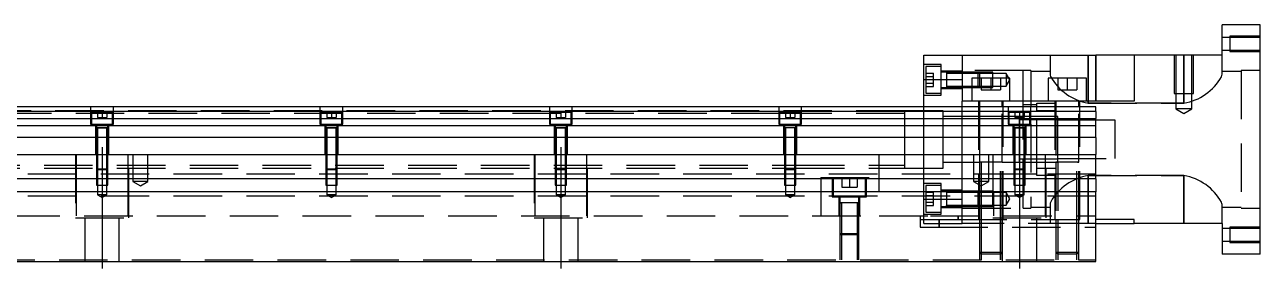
# Model space of a CAD drawing. Extents: x -14 to 1011, y -280 to 102.
# Drawn here: x 479.7 to 803, y -239 to -175 of the extents above; entities that cross this region are included whole.
import ezdxf

# ---------------------------------------------------------------- set-up
doc = ezdxf.new("R2010")
doc.units = 0
doc.linetypes.add('CENTER', pattern=[50.8, 31.75, -6.35, 6.35, -6.35])
doc.linetypes.add('DASHED', pattern=[19.05, 12.7, -6.35])
doc.layers.get('0').update_dxf_attribs({"linetype": 'CONTINUOUS'})
doc.layers.add('CENTER', color=1, linetype='CENTER')

msp = doc.modelspace()

# ---------------------------------------------------------------- linework, layer by layer
at = {"color": 7, "linetype": 'CONTINUOUS'}
for p, q in [((793, -182.99), (793, -174.99)), ((803, -174.99), (793, -174.99)), ((803, -234.99), (803, -174.99)), ((715, -182.99), (725, -182.99)), ((715, -189.337524), (715, -182.99)), ((725, -182.99), (725, -194.99)), ((725, -182.99), (760, -182.99)), ((760, -194.99), (760, -182.99)), ((770, -182.99), (760, -182.99)), ((770, -182.99), (770, -194.99)), ((793, -182.99), (770, -182.99)), ((720.9, -187.433646), (720.9, -188.01866)), ((715, -196.49), (715, -189.337524)), ((715, -189.337524), (725, -189.337524)), ((720.9, -188.01866), (720.9, -189.293604)), ((720.9, -189.293604), (720.9, -189.573698)), ((720.9, -189.573698), (720.9, -190.848714)), ((737.5, -188.99), (727.5, -188.99)), ((727.5, -188.99), (727.5, -194.99)), ((737.5, -194.99), (737.5, -188.99)), ((757.5, -188.99), (747.5, -188.99)), ((747.5, -188.99), (747.5, -194.99)), ((757.5, -194.99), (757.5, -188.99)), ((720.9, -190.848714), (720.9, -191.433656)), ((760, -196.49), (448.5, -196.49)), ((725, -196.49), (725, -194.99)), ((770, -194.99), (725, -194.99)), ((760, -197.742272), (760, -196.49)), ((760, -197.742272), (448.5, -197.742272)), ((448.5, -199.51668), (760, -199.51668)), ((740, -204.99), (740, -198.989994)), ((760, -197.742272), (760, -199.51668)), ((760, -201.413076), (760, -199.51668)), ((760, -201.413076), (448.5, -201.413076)), ((501.500006, -201.99), (498.499994, -201.99)), ((499.998804, -201.99), (498.499994, -201.99)), ((501.500006, -201.99), (499.998804, -201.99)), ((561.500006, -201.99), (558.499994, -201.99)), ((559.998804, -201.99), (558.499994, -201.99)), ((561.500006, -201.99), (559.998804, -201.99)), ((621.500006, -201.99), (618.499994, -201.99)), ((619.998804, -201.99), (618.499994, -201.99)), ((621.500006, -201.99), (619.998804, -201.99)), ((679.998804, -201.99), (678.499994, -201.99)), ((681.500006, -201.99), (679.998804, -201.99)), ((760, -204.467372), (760, -201.413076)), ((760, -204.467372), (448.5, -204.467372)), ((760, -204.467372), (760, -208.99)), ((0, -208.99), (760, -208.99)), ((760, -215.29), (760, -208.99)), ((755.500006, -210.99), (749.499994, -210.99)), ((760, -215.29), (0, -215.29)), ((760, -215.29), (760, -218.69)), ((760, -218.69), (0, -218.69)), ((720.9, -218.546344), (720.9, -218.69)), ((720.9, -218.69), (720.9, -219.13136)), ((729.5, -218.89635), (725, -218.89635)), ((760, -236.99), (760, -218.69)), ((698.000006, -221.59), (692.999994, -221.59)), ((720.9, -220.406302), (720.9, -220.686396)), ((720.9, -221.961412), (720.9, -222.546354)), ((770, -225.99), (760, -225.99)), ((770, -226.99), (770, -225.99)), ((760, -226.99), (770, -226.99)), ((793, -226.99), (770, -226.99)), ((793, -226.99), (793, -234.99)), ((803, -234.99), (793, -234.99)), ((0, -236.99), (760, -236.99))]:
    msp.add_line(p, q, dxfattribs=at)
at = {"color": 3, "linetype": 'DASHED'}
for p, q in [((795, -178.34), (793, -178.34)), ((795, -177.990006), (795, -181.989994)), ((803, -177.990006), (795, -177.990006)), ((803, -178.34), (795, -178.34)), ((748, -182.99), (748, -187.958778)), ((758, -195.499874), (758, -182.99)), ((758, -182.99), (758, -194.99)), ((760, -182.99), (760, -194.99)), ((780.500006, -182.99), (780.500006, -192.99)), ((780.9, -182.99), (780.9, -192.99)), ((783, -182.99), (783, -195.499874)), ((783, -195.499874), (783, -182.99)), ((785.1, -192.99), (785.1, -182.99)), ((785.499994, -192.99), (785.499994, -182.99)), ((793, -181.64), (795, -181.64)), ((793, -187.958778), (793, -182.99)), ((795, -181.64), (803, -181.64)), ((795, -181.989994), (803, -181.989994)), ((719.5, -185.43365), (715, -185.43365)), ((715.5, -185.93365), (715.5, -189.43365)), ((719.5, -185.93365), (715.5, -185.93365)), ((719.5, -193.43365), (719.5, -185.43365)), ((725, -187.18365), (719.5, -187.18365)), ((720.9, -187.43365), (719.5, -187.43365)), ((720.9, -187.43365), (720.895, -187.43365)), ((720.9, -187.43365), (720.9, -187.650318)), ((720.905, -187.43365), (720.9, -187.43365)), ((725, -187.43365), (720.9, -187.43365)), ((741, -186.99), (725, -186.99)), ((729.15, -187.43365), (725, -187.43365)), ((729.15, -187.433654), (725, -187.433656)), ((729.15, -188.99), (729.15, -187.43365)), ((729.5, -187.78365), (729.15, -187.43365)), ((733, -187.433656), (729.15, -187.433654)), ((733, -188.99), (733, -187.433656)), ((741, -194.99), (741, -186.99)), ((743, -186.99), (741, -186.99)), ((743, -186.99), (743, -196.49)), ((748, -187.24), (743, -187.24)), ((798, -187.24), (793, -187.24)), ((798, -186.99), (798, -222.99)), ((803, -186.99), (798, -186.99)), ((715.5, -187.7016), (717.5, -187.7016)), ((715.5, -188.567626), (717.5, -188.567626)), ((715.5, -189.43365), (715.5, -192.93365)), ((715.5, -190.299676), (717.5, -190.299676)), ((717.5, -188.567626), (717.5, -187.7016)), ((717.5, -190.299676), (717.5, -188.567626)), ((717.5, -191.165702), (717.5, -190.299676)), ((720.9, -187.650318), (720.9, -188.018664)), ((725, -187.78365), (720.9, -187.78365)), ((720.9, -188.018664), (720.9, -189.43365)), ((720.9, -189.43365), (720.9, -190.84871)), ((729.5, -187.78365), (725, -187.78365)), ((729.15, -189.43365), (729.15, -188.99)), ((729.15, -191.43365), (729.15, -189.43365)), ((729.5, -187.78365), (729.5, -188.99)), ((733, -187.78365), (729.5, -187.78365)), ((729.5, -188.99), (729.5, -189.43365)), ((729.5, -189.43365), (729.5, -191.08365)), ((730, -188.99), (730, -191.99)), ((732.5, -188.99), (732.5, -191.99)), ((736.5, -187.78365), (733, -187.78365)), ((733, -191.433646), (733, -188.99)), ((735, -188.99), (735, -191.99)), ((736.5, -187.78365), (736.5, -191.08365)), ((737.452628, -189.43365), (736.5, -187.78365)), ((736.5, -191.08365), (737.452628, -189.43365)), ((748, -187.958778), (748.034792, -188.2257)), ((748.034792, -188.2257), (748.13642, -188.531226)), ((750, -188.99), (750, -191.99)), ((752.5, -188.99), (752.5, -191.99)), ((755, -188.99), (755, -191.99)), ((792.823178, -188.624328), (792.954746, -188.26671)), ((792.954746, -188.26671), (793, -187.958778)), ((715, -193.43365), (719.5, -193.43365)), ((715.5, -191.165702), (717.5, -191.165702)), ((715.5, -192.93365), (719.5, -192.93365)), ((719.5, -191.43365), (720.9, -191.43365)), ((719.5, -191.68365), (725, -191.68365)), ((720.895, -191.43365), (720.9, -191.43365)), ((720.9, -190.84871), (720.9, -191.216942)), ((720.9, -191.08365), (725, -191.08365)), ((720.9, -191.216942), (720.9, -191.43365)), ((720.9, -191.43365), (720.905, -191.43365)), ((720.9, -191.43365), (725, -191.43365)), ((725, -191.08365), (727.5, -191.08365)), ((725, -191.433646), (727.5, -191.433646)), ((725, -191.43365), (727.5, -191.43365)), ((727.5, -191.08365), (729.5, -191.08365)), ((727.5, -191.433646), (729.15, -191.433648)), ((727.5, -191.43365), (729.15, -191.43365)), ((729.15, -191.43365), (729.5, -191.08365)), ((729.15, -191.433648), (733, -191.433646)), ((729.5, -191.08365), (733, -191.08365)), ((730, -191.99), (732.5, -191.99)), ((732.5, -191.99), (735, -191.99)), ((733, -191.08365), (736.5, -191.08365)), ((750, -191.99), (752.5, -191.99)), ((752.5, -191.99), (755, -191.99)), ((780.500006, -192.99), (785.499994, -192.99)), ((780.9, -192.99), (780.9, -196.99)), ((785.1, -196.99), (785.1, -192.99)), ((497, -196.49), (497, -200.99)), ((503, -200.99), (503, -196.49)), ((557, -196.49), (557, -200.99)), ((563, -200.99), (563, -196.49)), ((617, -196.49), (617, -200.99)), ((623, -200.99), (623, -196.49)), ((677, -196.49), (677, -200.99)), ((683, -200.99), (683, -196.49)), ((715, -208.99), (715, -196.49)), ((725, -208.99), (725, -196.49)), ((729.25, -194.99), (729.25, -225.99)), ((729.5, -194.99), (729.5, -196.49)), ((729.5, -196.49), (729.5, -208.99)), ((735.5, -196.49), (735.5, -194.99)), ((735.5, -210.995), (735.5, -196.49)), ((735.75, -225.99), (735.75, -194.99)), ((737, -196.49), (737, -200.99)), ((741, -196.49), (741, -194.99)), ((744.5, -195.99), (741, -195.99)), ((741, -197.99), (741, -196.49)), ((743, -200.99), (743, -196.49)), ((744.5, -195.49), (749.5, -195.49)), ((744.5, -196.49), (744.5, -195.49)), ((744.5, -197.49), (744.5, -196.49)), ((749.25, -194.99), (749.25, -225.99)), ((749.5, -194.99), (749.5, -196.49)), ((749.5, -196.49), (749.5, -210.995)), ((755.5, -196.49), (755.5, -194.99)), ((755.5, -210.995), (755.5, -196.49)), ((755.75, -225.99), (755.75, -194.99)), ((758, -194.99), (758, -195.499874)), ((758, -195.499874), (783, -195.499874)), ((783, -195.499874), (758, -195.499874)), ((785.1, -196.99), (780.9, -196.99)), ((780.9, -196.99), (783, -198.202436)), ((783, -198.202436), (785.1, -196.99)), ((710, -197.49), (448.5, -197.49)), ((677.25, -198.24), (448.5, -198.24)), ((502.75, -197.99), (497.25, -197.99)), ((497.25, -197.99), (497.25, -200.99)), ((498.75, -197.99), (498.75, -199.29)), ((498.75, -199.29), (500, -199.29)), ((500, -197.99), (500, -199.29)), ((500, -199.29), (501.25, -199.29)), ((501.25, -197.99), (501.25, -199.29)), ((502.75, -200.99), (502.75, -197.99)), ((562.75, -197.99), (557.25, -197.99)), ((557.25, -197.99), (557.25, -200.99)), ((558.75, -197.99), (558.75, -199.29)), ((558.75, -199.29), (560, -199.29)), ((560, -197.99), (560, -199.29)), ((560, -199.29), (561.25, -199.29)), ((561.25, -197.99), (561.25, -199.29)), ((562.75, -200.99), (562.75, -197.99)), ((622.75, -197.99), (617.25, -197.99)), ((617.25, -197.99), (617.25, -200.99)), ((618.75, -197.99), (618.75, -199.29)), ((618.75, -199.29), (620, -199.29)), ((620, -197.99), (620, -199.29)), ((620, -199.29), (621.25, -199.29)), ((621.25, -197.99), (621.25, -199.29)), ((622.75, -200.99), (622.75, -197.99)), ((682.75, -197.99), (677.25, -197.99)), ((677.25, -197.99), (677.25, -200.99)), ((682.75, -198.24), (677.25, -198.24)), ((678.75, -197.99), (678.75, -199.29)), ((678.75, -199.29), (680, -199.29)), ((680, -197.99), (680, -199.29)), ((680, -199.29), (681.25, -199.29)), ((681.25, -197.99), (681.25, -199.29)), ((682.75, -200.99), (682.75, -197.99)), ((710, -198.24), (682.75, -198.24)), ((710, -197.49), (709.995, -197.49)), ((710, -204.789932), (710, -197.489994)), ((710, -197.490668), (710, -197.49)), ((715, -197.49), (710, -197.49)), ((710.005, -197.49), (710, -197.49)), ((710, -198.038872), (710, -197.490668)), ((710, -204.78995), (710, -198.038872)), ((720, -197.49), (715, -197.49)), ((720, -204.99), (720, -197.49)), ((725, -198.99), (720, -198.99)), ((729.5, -198.99), (725, -198.99)), ((735.5, -198.99), (729.5, -198.99)), ((737.25, -198.99), (735.5, -198.99)), ((742.75, -197.99), (737.25, -197.99)), ((737.25, -197.99), (737.25, -200.99)), ((740.005, -198.99), (737.25, -198.99)), ((738.75, -197.99), (738.75, -199.29)), ((738.75, -199.29), (740, -199.29)), ((741, -198.99), (739.995, -198.99)), ((740, -197.99), (740, -199.29)), ((740, -210.990006), (740, -198.989994)), ((740, -198.99), (740, -204.789946)), ((740, -199.664966), (740, -198.99)), ((740, -199.29), (741.25, -199.29)), ((740, -199.865), (740, -210.115)), ((741, -199.865), (740, -199.865)), ((741, -204.99), (741, -197.99)), ((742.75, -198.99), (741, -198.99)), ((742.75, -199.865), (741, -199.865)), ((741.25, -197.99), (741.25, -199.29)), ((742.75, -200.99), (742.75, -197.99)), ((744.5, -198.99), (742.75, -198.99)), ((744.5, -199.865), (742.75, -199.865)), ((749.5, -197.49), (744.5, -197.49)), ((744.5, -212.49), (744.5, -197.49)), ((749.5, -198.99), (744.5, -198.99)), ((749.5, -199.865), (744.5, -199.865)), ((750, -198.99), (749.5, -198.99)), ((750, -199.865), (749.5, -199.865)), ((750, -204.99), (750, -198.99)), ((755.5, -199.99), (750, -199.99)), ((760, -199.99), (755.5, -199.99)), ((765, -199.99), (760, -199.99)), ((765, -204.99), (765, -199.99)), ((497, -200.99), (503, -200.99)), ((498.25, -200.99), (498.25, -208.99)), ((501.500006, -201.99), (498.499994, -201.99)), ((498.5, -200.99), (498.5, -201.99)), ((498.5, -201.985), (498.5, -201.99)), ((498.5, -201.99), (498.62467, -201.99)), ((498.624678, -201.99), (498.5, -201.99)), ((498.5, -201.99), (498.5, -201.995)), ((498.5, -201.99), (498.5, -208.99)), ((498.62467, -201.99), (501.375392, -201.99)), ((499.998804, -201.99), (498.624678, -201.99)), ((498.75, -201.99), (498.75, -208.99)), ((501.37533, -201.99), (499.998804, -201.99)), ((501.25, -208.99), (501.25, -201.99)), ((501.5, -201.99), (501.37533, -201.99)), ((501.375392, -201.99), (501.5, -201.99)), ((501.5, -201.99), (501.5, -200.99)), ((501.5, -201.99), (501.5, -201.985)), ((501.5, -201.995), (501.5, -201.99)), ((501.5, -208.99), (501.5, -201.99)), ((501.75, -208.99), (501.75, -200.99)), ((557, -200.99), (563, -200.99)), ((558.25, -200.99), (558.25, -208.99)), ((561.500006, -201.99), (558.499994, -201.99)), ((558.5, -200.99), (558.5, -201.99)), ((558.5, -201.985), (558.5, -201.99)), ((558.5, -201.99), (558.62467, -201.99)), ((558.624678, -201.99), (558.5, -201.99)), ((558.5, -201.99), (558.5, -201.995)), ((558.5, -201.99), (558.5, -208.99)), ((558.62467, -201.99), (561.375392, -201.99)), ((559.998804, -201.99), (558.624678, -201.99)), ((558.75, -201.99), (558.75, -208.99)), ((561.37533, -201.99), (559.998804, -201.99)), ((561.25, -208.99), (561.25, -201.99)), ((561.5, -201.99), (561.37533, -201.99)), ((561.375392, -201.99), (561.5, -201.99)), ((561.5, -201.99), (561.5, -200.99)), ((561.5, -201.99), (561.5, -201.985)), ((561.5, -201.995), (561.5, -201.99)), ((561.5, -208.99), (561.5, -201.99)), ((561.75, -208.99), (561.75, -200.99)), ((617, -200.99), (623, -200.99)), ((618.25, -200.99), (618.25, -208.99)), ((621.500006, -201.99), (618.499994, -201.99)), ((618.5, -200.99), (618.5, -201.99)), ((618.5, -201.985), (618.5, -201.99)), ((618.5, -201.99), (618.62467, -201.99)), ((618.624678, -201.99), (618.5, -201.99)), ((618.5, -201.99), (618.5, -201.995)), ((618.5, -201.99), (618.5, -208.99)), ((618.62467, -201.99), (621.375392, -201.99)), ((619.998804, -201.99), (618.624678, -201.99)), ((618.75, -201.99), (618.75, -208.99)), ((621.37533, -201.99), (619.998804, -201.99)), ((621.25, -208.99), (621.25, -201.99)), ((621.5, -201.99), (621.37533, -201.99)), ((621.375392, -201.99), (621.5, -201.99)), ((621.5, -201.99), (621.5, -200.99)), ((621.5, -201.99), (621.5, -201.985)), ((621.5, -201.995), (621.5, -201.99)), ((621.5, -208.99), (621.5, -201.99)), ((621.75, -208.99), (621.75, -200.99)), ((677, -200.99), (683, -200.99)), ((678.25, -200.99), (678.25, -208.99)), ((681.500006, -201.99), (678.499994, -201.99)), ((678.5, -200.99), (678.5, -201.99)), ((678.5, -201.985), (678.5, -201.99)), ((678.624678, -201.99), (678.5, -201.99)), ((678.5, -201.99), (678.5, -208.99)), ((678.5, -201.99), (678.5, -201.995)), ((679.998804, -201.99), (678.624678, -201.99)), ((678.75, -201.99), (678.75, -208.99)), ((681.37533, -201.99), (679.998804, -201.99)), ((681.25, -208.99), (681.25, -201.99)), ((681.5, -201.99), (681.37533, -201.99)), ((681.5, -201.99), (681.5, -200.99)), ((681.5, -201.99), (681.5, -201.985)), ((681.5, -208.99), (681.5, -201.99)), ((681.5, -201.995), (681.5, -201.99)), ((681.75, -208.99), (681.75, -200.99)), ((737, -200.99), (743, -200.99)), ((738.25, -200.99), (738.25, -208.99)), ((741.500006, -201.99), (738.499994, -201.99)), ((739.998804, -201.99), (738.499994, -201.99)), ((738.5, -200.99), (738.5, -201.99)), ((738.5, -201.985), (738.5, -201.99)), ((738.5, -201.99), (738.62467, -201.99)), ((738.624678, -201.99), (738.5, -201.99)), ((738.5, -201.99), (738.5, -201.995)), ((738.5, -201.99), (738.5, -208.99)), ((738.62467, -201.99), (741.375392, -201.99)), ((739.998804, -201.99), (738.624678, -201.99)), ((738.75, -201.99), (738.75, -208.99)), ((741.500006, -201.99), (739.998804, -201.99)), ((741.37533, -201.99), (739.998804, -201.99)), ((741.25, -208.99), (741.25, -201.99)), ((741.5, -201.99), (741.37533, -201.99)), ((741.375392, -201.99), (741.5, -201.99)), ((741.5, -201.99), (741.5, -200.99)), ((741.5, -201.99), (741.5, -201.985)), ((741.5, -201.995), (741.5, -201.99)), ((741.5, -208.99), (741.5, -201.99)), ((741.75, -208.99), (741.75, -200.99)), ((743, -200.99), (743, -222.99)), ((710, -208.99), (710, -204.789932)), ((710, -205.190038), (710, -204.78995)), ((710, -208.99023), (710, -205.190038)), ((720, -208.99), (720, -204.99)), ((740, -204.789946), (740, -210.99)), ((741, -222.99), (741, -204.99)), ((750, -210.99), (750, -204.99)), ((765, -209.99), (765, -204.99)), ((493, -208.99), (493, -225.49)), ((493.291796, -215.29), (493.291796, -208.99)), ((498.5, -208.99), (498.5, -212.74)), ((498.500006, -208.99), (498.500002, -212.74)), ((498.75, -208.99), (498.75, -212.99)), ((501.25, -212.99), (501.25, -208.99)), ((501.499998, -212.74), (501.499994, -208.99)), ((501.5, -212.74), (501.5, -208.99)), ((506.708204, -208.99), (506.708204, -215.29)), ((507, -225.49), (507, -208.99)), ((508, -208.99), (508, -215.99)), ((512, -215.99), (512, -208.99)), ((558.5, -208.99), (558.5, -212.74)), ((558.500006, -208.99), (558.500002, -212.74)), ((558.75, -208.99), (558.75, -212.99)), ((561.25, -212.99), (561.25, -208.99)), ((561.499998, -212.74), (561.499994, -208.99)), ((561.5, -212.74), (561.5, -208.99)), ((613, -208.99), (613, -225.49)), ((613.291796, -215.29), (613.291796, -208.99)), ((618.5, -208.99), (618.5, -212.74)), ((618.500006, -208.99), (618.500002, -212.74)), ((618.75, -208.99), (618.75, -212.99)), ((621.25, -212.99), (621.25, -208.99)), ((621.499998, -212.74), (621.499994, -208.99)), ((621.5, -212.74), (621.5, -208.99)), ((626.708204, -208.99), (626.708204, -215.29)), ((627, -225.49), (627, -208.99)), ((678.5, -208.99), (678.5, -212.74)), ((678.500006, -208.99), (678.500006, -212.740006)), ((678.75, -208.99), (678.75, -212.99)), ((681.25, -212.99), (681.25, -208.99)), ((681.499994, -212.740006), (681.499994, -208.99)), ((681.5, -212.74), (681.5, -208.99)), ((703.291796, -215.29), (703.291796, -208.99)), ((710, -212.490006), (710, -208.99)), ((710, -211.941128), (710, -208.99023)), ((715, -215.29), (715, -208.99)), ((720, -212.49), (720, -208.99)), ((725, -215.29), (725, -208.99)), ((728, -208.99), (728, -215.99)), ((729.5, -208.99), (729.5, -210.99)), ((732, -215.99), (732, -208.99)), ((733, -208.99), (733, -225.49)), ((738.5, -208.99), (738.5, -212.74)), ((738.500006, -208.99), (738.500006, -212.740006)), ((738.75, -208.99), (738.75, -212.99)), ((741.25, -212.99), (741.25, -208.99)), ((741.499994, -212.740006), (741.499994, -208.99)), ((741.5, -212.74), (741.5, -208.99)), ((746.708204, -208.99), (746.708204, -215.29)), ((747, -225.49), (747, -208.99)), ((750, -209.99), (765, -209.99)), ((446.708204, -211.74), (678.5, -211.74)), ((446.708204, -212.49), (678.5, -212.49)), ((498.5, -212.74), (501.5, -212.74)), ((498.5, -212.74), (498.75, -212.99)), ((498.500002, -212.74), (498.500006, -215.29)), ((501.25, -212.99), (498.75, -212.99)), ((498.75, -212.99), (498.75, -216.99)), ((501.25, -212.99), (501.5, -212.74)), ((501.25, -216.99), (501.25, -212.99)), ((501.499994, -215.29), (501.499998, -212.74)), ((558.5, -212.74), (561.5, -212.74)), ((558.5, -212.74), (558.75, -212.99)), ((558.500002, -212.74), (558.500006, -215.29)), ((561.25, -212.99), (558.75, -212.99)), ((558.75, -212.99), (558.75, -216.99)), ((561.25, -212.99), (561.5, -212.74)), ((561.25, -216.99), (561.25, -212.99)), ((561.499994, -215.29), (561.499998, -212.74)), ((618.5, -212.74), (621.5, -212.74)), ((618.5, -212.74), (618.75, -212.99)), ((618.500002, -212.74), (618.500006, -215.29)), ((621.25, -212.99), (618.75, -212.99)), ((618.75, -212.99), (618.75, -216.99)), ((621.25, -212.99), (621.5, -212.74)), ((621.25, -216.99), (621.25, -212.99)), ((621.499994, -215.29), (621.499998, -212.74)), ((678.5, -211.74), (678.75, -211.74)), ((678.5, -212.49), (678.75, -212.49)), ((678.5, -212.74), (681.5, -212.74)), ((678.5, -212.74), (678.75, -212.99)), ((678.500006, -212.740006), (678.500006, -215.29)), ((678.75, -211.74), (681.25, -211.74)), ((678.75, -212.49), (681.25, -212.49)), ((681.25, -212.99), (678.75, -212.99)), ((678.75, -212.99), (678.75, -216.99)), ((681.25, -211.74), (681.5, -211.74)), ((681.25, -212.49), (681.5, -212.49)), ((681.25, -212.99), (681.5, -212.74)), ((681.25, -216.99), (681.25, -212.99)), ((681.499994, -215.29), (681.499994, -212.740006)), ((681.5, -211.74), (703.291796, -211.74)), ((681.5, -212.49), (703.291796, -212.49)), ((703.291796, -211.74), (710, -211.74)), ((703.291796, -212.49), (710, -212.49)), ((709.995, -212.49), (710, -212.49)), ((710, -212.49), (710, -211.941128)), ((710, -212.49), (715, -212.49)), ((710, -212.49), (710.005, -212.49)), ((715, -212.49), (716.708204, -212.49)), ((716.708204, -212.49), (720, -212.49)), ((720, -210.99), (725, -210.99)), ((725, -210.99), (729.39999, -210.99)), ((729.39999, -210.99), (729.5, -210.99)), ((735.500006, -210.99), (729.499994, -210.99)), ((729.5, -210.985), (729.5, -210.99)), ((729.849602, -210.99), (729.5, -210.99)), ((729.5, -210.99), (729.5, -210.995)), ((729.5, -210.99), (729.5, -215.29)), ((735.15035, -210.99), (729.849602, -210.99)), ((730, -210.99), (730, -215.29)), ((735, -225.99), (735, -210.99)), ((735.5, -210.99), (735.15035, -210.99)), ((735.5, -225.99), (735.5, -210.985)), ((735.500006, -210.99), (735.60001, -210.99)), ((735.60001, -210.99), (740.005, -210.99)), ((738.5, -212.74), (741.5, -212.74)), ((738.5, -212.74), (738.75, -212.99)), ((738.500006, -212.740006), (738.500006, -215.29)), ((741.25, -212.99), (738.75, -212.99)), ((738.75, -212.99), (738.75, -216.99)), ((739.995, -210.99), (749.39999, -210.99)), ((740, -210.990006), (740, -210.115)), ((740, -210.115), (750, -210.115)), ((740.005, -210.99), (749.5, -210.99)), ((741.25, -212.99), (741.5, -212.74)), ((741.25, -216.99), (741.25, -212.99)), ((741.499994, -215.29), (741.499994, -212.740006)), ((744.5, -212.49), (749.5, -212.49)), ((744.5, -214.49), (744.5, -212.49)), ((749.39999, -210.99), (749.5, -210.99)), ((749.5, -210.985), (749.5, -225.99)), ((749.5, -210.99), (749.84965, -210.99)), ((749.849602, -210.99), (749.5, -210.99)), ((755.15035, -210.99), (749.849602, -210.99)), ((750, -210.99), (750, -225.99)), ((755, -225.99), (755, -210.99)), ((755.150204, -210.99), (755.5, -210.99)), ((755.5, -210.99), (755.15035, -210.99)), ((755.5, -225.99), (755.5, -210.985)), ((760, -214.14), (0, -214.14)), ((493.291796, -218.69), (493.291796, -215.29)), ((498.500006, -215.29), (498.500006, -216.99)), ((501.499994, -216.99), (501.499994, -215.29)), ((506.708204, -215.29), (506.708204, -218.69)), ((512, -215.99), (508, -215.99)), ((508, -215.99), (510, -217.1447)), ((510, -217.1447), (512, -215.99)), ((558.500006, -215.29), (558.500006, -216.99)), ((561.499994, -216.99), (561.499994, -215.29)), ((613.291796, -218.69), (613.291796, -215.29)), ((618.500006, -215.29), (618.500006, -216.99)), ((621.499994, -216.99), (621.499994, -215.29)), ((626.708204, -215.29), (626.708204, -218.69)), ((678.500006, -215.29), (678.500006, -216.99)), ((681.499994, -216.99), (681.499994, -215.29)), ((688, -214.99), (688, -215.29)), ((688, -214.99), (703, -214.99)), ((688, -215.29), (688, -218.69)), ((691, -214.99), (691, -219.99)), ((691.25, -214.99), (691.25, -215.29)), ((691.25, -215.29), (691.25, -218.69)), ((693.5, -214.99), (693.5, -217.49)), ((695.5, -214.99), (695.5, -217.49)), ((697.5, -214.99), (697.5, -217.49)), ((699.75, -215.29), (699.75, -214.99)), ((699.75, -218.69), (699.75, -215.29)), ((700, -219.99), (700, -214.99)), ((703.291796, -218.69), (703.291796, -215.29)), ((715, -218.69), (715, -215.29)), ((719.5, -216.54635), (715, -216.54635)), ((719.5, -224.54635), (719.5, -216.54635)), ((725, -218.69), (725, -215.29)), ((732, -215.99), (728, -215.99)), ((728, -215.99), (730, -217.1447)), ((729.5, -215.29), (729.5, -218.69)), ((730, -215.29), (730, -218.69)), ((730, -217.1447), (732, -215.99)), ((738.500006, -215.29), (738.500006, -216.99)), ((741, -213.99), (744.5, -213.99)), ((741.499994, -216.99), (741.499994, -215.29)), ((749.5, -214.49), (744.5, -214.49)), ((746.708204, -215.29), (746.708204, -218.69)), ((783, -214.480126), (758, -214.480126)), ((758, -214.480126), (783, -214.480126)), ((758, -226.99), (758, -214.480126)), ((758, -214.480126), (758, -225.99)), ((783, -214.480126), (783, -226.99)), ((783, -226.99), (783, -214.480126)), ((493.291796, -224.99), (493.291796, -218.69)), ((498.500006, -216.99), (501.499994, -216.99)), ((498.75, -216.99), (498.75, -219.49)), ((501.25, -219.49), (498.75, -219.49)), ((498.75, -219.49), (500, -220.211688)), ((500, -220.211688), (501.25, -219.49)), ((501.25, -219.49), (501.25, -216.99)), ((506.708204, -218.69), (506.708204, -224.99)), ((558.500006, -216.99), (561.499994, -216.99)), ((558.75, -216.99), (558.75, -219.49)), ((561.25, -219.49), (558.75, -219.49)), ((558.75, -219.49), (560, -220.211688)), ((560, -220.211688), (561.25, -219.49)), ((561.25, -219.49), (561.25, -216.99)), ((613.291796, -224.99), (613.291796, -218.69)), ((618.500006, -216.99), (621.499994, -216.99)), ((618.75, -216.99), (618.75, -219.49)), ((621.25, -219.49), (618.75, -219.49)), ((618.75, -219.49), (620, -220.211688)), ((620, -220.211688), (621.25, -219.49)), ((621.25, -219.49), (621.25, -216.99)), ((626.708204, -218.69), (626.708204, -224.99)), ((678.500006, -216.99), (681.499994, -216.99)), ((678.75, -216.99), (678.75, -219.49)), ((681.25, -219.49), (678.75, -219.49)), ((678.75, -219.49), (680, -220.211688)), ((680, -220.211688), (681.25, -219.49)), ((681.25, -219.49), (681.25, -216.99)), ((688, -218.69), (688, -224.99)), ((691.25, -218.69), (691.25, -219.99)), ((693.5, -217.49), (695.5, -217.49)), ((695.5, -217.49), (697.5, -217.49)), ((699.75, -219.99), (699.75, -218.69)), ((715, -220.642476), (715, -218.69)), ((715.5, -217.04635), (715.5, -218.69)), ((716.708204, -217.04635), (715.5, -217.04635)), ((715.5, -218.69), (715.5, -220.54635)), ((715.5, -218.814298), (717.5, -218.814298)), ((715.5, -219.680324), (717.5, -219.680324)), ((719.5, -217.04635), (716.708204, -217.04635)), ((717.5, -219.680324), (717.5, -218.814298)), ((717.5, -221.412374), (717.5, -219.680324)), ((725, -218.29635), (719.5, -218.29635)), ((720.9, -218.54635), (719.5, -218.54635)), ((720.9, -218.54635), (720.895, -218.54635)), ((720.9, -218.54635), (720.9, -218.689586)), ((725, -218.54635), (720.9, -218.54635)), ((720.905, -218.54635), (720.9, -218.54635)), ((720.9, -218.689586), (720.9, -218.763016)), ((720.9, -218.763016), (720.9, -219.131362)), ((725, -218.89635), (720.9, -218.89635)), ((720.9, -219.13136), (720.9, -220.406302)), ((720.9, -219.131362), (720.9, -220.54635)), ((729.15, -218.54635), (725, -218.54635)), ((729.15, -218.546352), (725, -218.546354)), ((725, -225.99), (725, -218.69)), ((729.5, -218.89635), (725, -218.89635)), ((729.15, -218.69), (729.15, -218.54635)), ((729.29365, -218.69), (729.15, -218.54635)), ((729.5, -218.546354), (729.15, -218.546352)), ((729.15, -220.54635), (729.15, -218.69)), ((729.5, -218.89635), (729.29365, -218.69)), ((730, -218.546354), (729.5, -218.546354)), ((729.5, -218.69), (729.5, -225.99)), ((733, -218.89635), (729.5, -218.89635)), ((733, -218.546354), (730, -218.546354)), ((730, -218.69), (730, -225.99)), ((733, -222.546344), (733, -218.546354)), ((736.5, -218.89635), (733, -218.89635)), ((733.291796, -224.99), (733.291796, -218.69)), ((736.5, -218.89635), (736.5, -222.19635)), ((737.452628, -220.54635), (736.5, -218.89635)), ((738.500006, -216.99), (741.499994, -216.99)), ((738.75, -216.99), (738.75, -219.49)), ((741.25, -219.49), (738.75, -219.49)), ((738.75, -219.49), (740, -220.211688)), ((740, -220.211688), (741.25, -219.49)), ((741.25, -219.49), (741.25, -216.99)), ((746.708204, -218.69), (746.708204, -224.99)), ((760, -219.84), (0, -219.84)), ((691, -219.99), (700, -219.99)), ((692.75, -219.99), (692.75, -224.99)), ((698.000006, -221.59), (692.999994, -221.59)), ((693, -219.99), (693, -221.595)), ((693, -221.585), (693, -224.99)), ((693, -221.59), (693.257448, -221.59)), ((693.257468, -221.59), (693, -221.59)), ((697.742552, -221.59), (693.257468, -221.59)), ((693.4, -221.59), (693.4, -224.99)), ((697.6, -224.99), (697.6, -221.59)), ((698, -221.59), (697.742552, -221.59)), ((697.742602, -221.59), (698, -221.59)), ((698, -221.595), (698, -219.99)), ((698, -224.99), (698, -221.585)), ((698.25, -224.99), (698.25, -219.99)), ((715, -226.99), (715, -220.642476)), ((715, -220.642476), (725, -220.642476)), ((715.5, -220.54635), (715.5, -224.04635)), ((715.5, -221.412374), (717.5, -221.412374)), ((715.5, -222.2784), (717.5, -222.2784)), ((717.5, -222.2784), (717.5, -221.412374)), ((719.5, -222.54635), (720.905, -222.54635)), ((719.5, -222.79635), (725, -222.79635)), ((720.895, -222.54635), (725, -222.546346)), ((720.9, -220.54635), (720.9, -221.961408)), ((720.9, -220.686396), (720.9, -221.961412)), ((720.9, -221.961408), (720.9, -222.32964)), ((720.9, -222.19635), (725, -222.19635)), ((720.9, -222.32964), (720.9, -222.54635)), ((720.9, -222.54635), (720.9, -222.329682)), ((725, -222.19635), (729.5, -222.19635)), ((725, -222.19635), (729.5, -222.19635)), ((725, -222.546344), (729.15, -222.546346)), ((725, -222.546346), (729.15, -222.54635)), ((725, -222.99), (741, -222.99)), ((725, -222.99), (741, -222.99)), ((729.15, -222.54635), (729.15, -220.54635)), ((729.15, -222.54635), (729.5, -222.19635)), ((729.15, -222.546346), (733, -222.546344)), ((729.5, -222.19635), (733, -222.19635)), ((733, -222.19635), (736.5, -222.19635)), ((736.5, -222.19635), (737.452628, -220.54635)), ((741, -222.99), (743, -222.99)), ((743, -222.74), (748, -222.74)), ((748.045254, -221.71329), (748, -222.021222)), ((748, -222.021222), (748, -226.99)), ((748.176822, -221.355672), (748.045254, -221.71329)), ((792.965208, -221.7543), (792.86358, -221.448774)), ((793, -222.021222), (792.965208, -221.7543)), ((793, -226.99), (793, -222.021222)), ((793, -222.74), (798, -222.74)), ((798, -222.99), (803, -222.99)), ((0, -224.99), (703.291796, -224.99)), ((493, -225.49), (507, -225.49)), ((495.5, -225.49), (495.5, -236.99)), ((504.5, -236.99), (504.5, -225.49)), ((613, -225.49), (627, -225.49)), ((615.5, -225.49), (615.5, -236.99)), ((624.5, -236.99), (624.5, -225.49)), ((693, -224.99), (693, -229.59)), ((693.000006, -224.99), (693.000002, -229.59)), ((693.4, -224.99), (693.4, -229.99)), ((697.6, -229.99), (697.6, -224.99)), ((697.999998, -229.59), (697.999994, -224.99)), ((698, -229.59), (698, -224.99)), ((703.291796, -224.99), (716.708204, -224.99)), ((714, -224.99), (714, -225.99)), ((714, -225.99), (724, -225.99)), ((714, -225.99), (714, -227.99)), ((715, -224.54635), (719.5, -224.54635)), ((715.5, -224.04635), (719.5, -224.04635)), ((716.708204, -224.99), (760, -224.99)), ((719, -227.99), (719, -225.99)), ((719, -225.99), (719, -227.99)), ((724, -225.99), (724, -224.99)), ((724, -224.99), (724, -225.99)), ((724, -225.99), (760, -225.99)), ((725, -226.99), (725, -225.99)), ((729.5, -225.99), (729.5, -234.49)), ((729.500006, -225.99), (729.500002, -234.49)), ((730, -225.99), (730, -234.99)), ((733, -225.49), (747, -225.49)), ((735, -234.99), (735, -225.99)), ((735.499998, -234.49), (735.499994, -225.99)), ((735.5, -225.49), (735.5, -236.99)), ((735.5, -234.49), (735.5, -225.99)), ((744.5, -236.99), (744.5, -225.49)), ((749.5, -225.99), (749.5, -234.49)), ((749.500006, -225.99), (749.500002, -234.49)), ((750, -225.99), (750, -234.99)), ((755, -234.99), (755, -225.99)), ((755.499998, -234.49), (755.499994, -225.99)), ((755.5, -234.49), (755.5, -225.99)), ((758, -225.99), (758, -226.99)), ((714, -227.99), (719, -227.99)), ((715, -226.99), (725, -226.99)), ((719, -227.99), (760, -227.99)), ((755, -226.99), (725, -226.99)), ((755.5, -226.99), (755, -226.99)), ((760, -226.99), (755.5, -226.99)), ((795, -228.34), (793, -228.34)), ((795, -227.990006), (795, -231.989994)), ((803, -227.990006), (795, -227.990006)), ((803, -228.34), (795, -228.34)), ((693, -229.59), (698, -229.59)), ((693, -229.59), (693.4, -229.99)), ((693.000002, -229.59), (693.000006, -236.49)), ((697.6, -229.99), (693.4, -229.99)), ((693.4, -229.99), (693.4, -236.49)), ((697.6, -229.99), (698, -229.59)), ((697.6, -236.49), (697.6, -229.99)), ((697.999994, -236.49), (697.999998, -229.59)), ((793, -231.64), (795, -231.64)), ((795, -231.64), (803, -231.64)), ((795, -231.989994), (803, -231.989994)), ((729.5, -234.49), (735.5, -234.49)), ((729.5, -234.49), (730, -234.99)), ((729.500002, -234.49), (729.500006, -236.49)), ((735, -234.99), (730, -234.99)), ((730, -234.99), (730, -236.49)), ((735, -234.99), (735.5, -234.49)), ((735, -236.49), (735, -234.99)), ((735.499994, -236.49), (735.499998, -234.49)), ((749.5, -234.49), (755.5, -234.49)), ((749.5, -234.49), (750, -234.99)), ((749.500002, -234.49), (749.500006, -236.49)), ((755, -234.99), (750, -234.99)), ((750, -234.99), (750, -236.49)), ((755, -234.99), (755.5, -234.49)), ((755, -236.49), (755, -234.99)), ((755.499994, -236.49), (755.499998, -234.49)), ((12.499994, -236.49), (760, -236.49))]:
    msp.add_line(p, q, dxfattribs=at)
for centre, radius, start, end in [((760.333832, -181.731627), 13.964648, 209.13802648, 260.37933944), ((780.794189, -181.893383), 13.784128, 279.20837209, 330.77035528), ((760.205811, -228.086617), 13.784128, 99.20837209, 150.77035528), ((780.666168, -228.248373), 13.964648, 29.13802648, 80.37933944)]:
    msp.add_arc(centre, radius, start, end, dxfattribs=at)
at = {"layer": 'CENTER', "color": 1, "linetype": 'CENTER'}
for p, q in [((500, -206.99), (500, -238.99)), ((620, -206.99), (620, -238.99)), ((740, -206.99), (740, -238.99))]:
    msp.add_line(p, q, dxfattribs=at)

doc.saveas('drawing.dxf')
